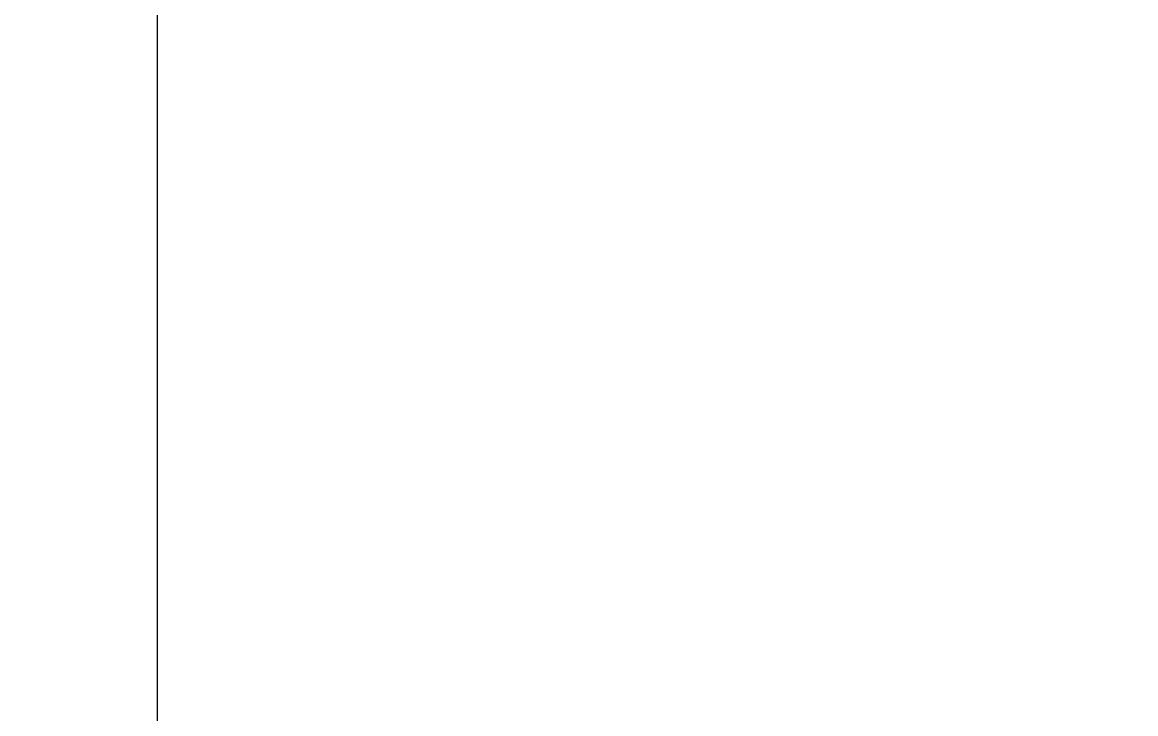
# Model space of a CAD drawing. Header units: inches. Extents: x 0 to 1042, y 0 to 126.
# Drawn here: x 758.037 to 758.701, y 96.261 to 96.674 of the extents above; entities that cross this region are included whole.
import ezdxf
from ezdxf import colors
from ezdxf.entities.mleader import LeaderData, LeaderLine
from ezdxf.math import Vec2, Vec3

# ---------------------------------------------------------------- set-up
doc = ezdxf.new("R2010")
doc.units = ezdxf.units.IN
doc.header["$MEASUREMENT"] = 0
doc.layers.add('BP Others', color=190, linetype='Continuous', lineweight=0)
doc.layers.add('BP Text', color=20, linetype='Continuous', lineweight=0)
doc.styles.get("Standard").update_dxf_attribs({"font": 'ARIALN.TTF'})

# ---------------------------------------------------------------- blocks, each defined once
blk = doc.blocks.new('_Dot')
at = {"color": 0, "linetype": 'ByBlock', "lineweight": -2}
blk.add_line((-0.5, 0), (-1, 0), dxfattribs=at)
at = {"color": 0, "linetype": 'ByBlock', "const_width": 0.5}
blk.add_lwpolyline([(-0.25, 0, 1), (0.25, 0, 1)], format="xyb", close=True, dxfattribs=at)

msp = doc.modelspace()

# ---------------------------------------------------------------- linework, layer by layer
at = {"layer": 'BP Others'}
for p, q in [((758.11786, 99.07727), (758.11786, 83.0958)), ((758.11786, 96.60761), (758.11786, 96.04231))]:
    msp.add_line(p, q, dxfattribs=at)

# ---------------------------------------------------------------- leaders
at = {"layer": 'BP Text'}
ml = msp.add_multileader_mtext('Standard', dxfattribs=at)
ml.set_content('\\A1;{\\fArial|b0|i0|c0|p34;EXTENDED METAL COUNTERFLASHING}', color=256)
ml.set_leader_properties(color=256, lineweight=0)
ml.set_arrow_properties(name='DOT')
ml.build(insert=Vec2(0, 0))
ml.multileader.update_dxf_attribs({"text_left_attachment_type": 2, "text_right_attachment_type": 2, "dogleg_length": 0.36, "arrow_head_size": 0.25, "scale": 4})
ctx = ml.context
ctx.base_point, ctx.scale, ctx.char_height, ctx.arrow_head_size, ctx.landing_gap_size, ctx.plane_origin = Vec3(765.50201, 98.64514), 4, 0.36, 0.25, 0.18, Vec3(796.04743, 97.30705)
ctx.left_attachment, ctx.right_attachment = 2, 2
notes = []
notes.append((ctx, [(1, (1, 1, 0), (758.5594, 98.64514), (1, 0), 6.94262, [(1, [(757.41017, 95.83375)], 0, [])])]))
ctx.mtext.insert, ctx.mtext.width, ctx.mtext.flow_direction = Vec3(765.68201, 99.13141), 8.5184329, 5
ml = msp.add_multileader_mtext('Standard', dxfattribs=at)
ml.set_content('{\\fArial|b0|i0|c0|p34;RAM MASTIC SEAL}', color=256)
ml.set_leader_properties(color=256, lineweight=0)
ml.set_arrow_properties(name='DOT')
ml.build(insert=Vec2(0, 0))
ml.multileader.update_dxf_attribs({"text_left_attachment_type": 2, "text_right_attachment_type": 2, "dogleg_length": 0.36, "arrow_head_size": 0.25, "scale": 4})
ctx = ml.context
ctx.base_point, ctx.scale, ctx.char_height, ctx.arrow_head_size, ctx.landing_gap_size, ctx.plane_origin = Vec3(765.50201, 97.26847), 4, 0.36, 0.25, 0.18, Vec3(712.68427, 108.19797)
ctx.left_attachment, ctx.right_attachment = 2, 2
notes.append((ctx, [(0, (1, 1, 0), (764.17544, 97.26847), (1, 0), 1.32657, [(0, [(757.57764, 95.23371)], 0, [])])]))
ctx.mtext.insert, ctx.mtext.flow_direction = Vec3(765.68201, 97.45461), 5
for ctx, leaders in notes:
    for number, flags, end, landing, length, lines in leaders:
        leader = LeaderData()
        leader.index, (leader.has_last_leader_line, leader.has_dogleg_vector, leader.attachment_direction) = number, flags
        leader.last_leader_point, leader.dogleg_vector, leader.dogleg_length = Vec3(end), Vec3(landing), length
        for number, points, colour, breaks in lines:
            line = LeaderLine()
            line.index, line.vertices, line.color, line.breaks = number, Vec3.list(points), colors.encode_raw_color(colour), breaks
            leader.lines.append(line)
        ctx.leaders.append(leader)

doc.saveas('drawing.dxf')
